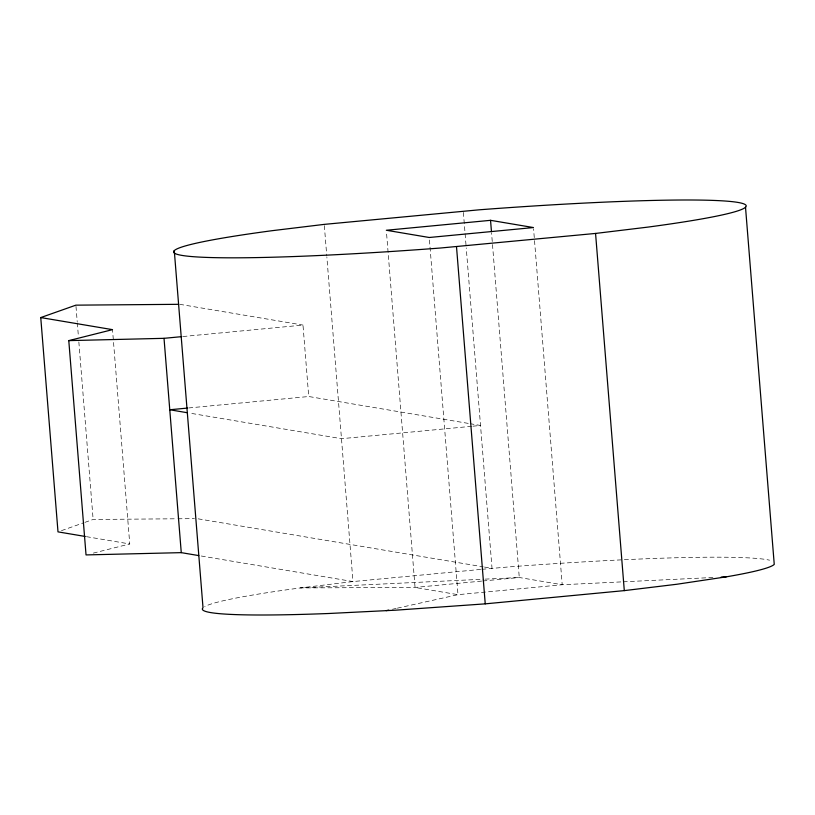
<?xml version="1.0" encoding="UTF-8"?>
<svg xmlns="http://www.w3.org/2000/svg" width="815" height="815" viewBox="0 0 815 815"><rect width="100%" height="100%" fill="white"/><g stroke="black" fill="none" stroke-linecap="round" stroke-linejoin="round"><path stroke-width="0.61" stroke-dasharray="4.08 3.06" d="M61.502 530.626L83.762 522.772M84.933 522.354L93.134 519.461L176.692 518.788M93.317 553.1L129.748 543.962L112.511 329.647M392.423 609.274L396.141 608.438M397.374 608.163L457.989 594.675L562.207 584.742L621.967 581.869M182.968 336.524L302.986 325.083L308.732 396.518L469.246 423.555M188.723 407.958L308.732 396.518M471.681 426.306L341.475 438.694L189.824 413.144M472.945 426.184L480.534 425.461L470.5 423.769M480.646 569.42L352.977 581.564L300.49 587.91A287.206 17.533 -4.6 0 0 204.708 606.594M481.91 569.298L508.173 566.975A287.206 17.533 -4.6 0 1 769.574 560.19M481.614 581.095L415.059 587.442L300.49 587.91L483.865 579.19M482.867 580.983L519.277 577.509L562.207 584.742L533.57 228.821M623.231 581.808L713.502 577.468M485.139 579.129L519.277 577.509L491.567 232.988M177.965 518.778L194.418 518.646M179.708 304.311L302.986 325.083M198.208 518.839L483.234 566.853M484.487 567.067L492.026 568.33L466.241 247.923M86.451 536.667L129.748 543.962M201.315 556.013L352.977 581.564L326.886 257.357M463.389 212.42L466.139 246.66M429.454 240.028L457.989 594.675L415.059 587.442L386.524 232.795M324.339 225.653L326.784 256.083M75.989 306.42L77.211 321.64M77.313 322.903L78.342 335.586M78.851 341.923L93.134 519.461"/><path stroke-width="1.22" d="M85.208 536.453L57.997 531.869L40.75 317.565L75.887 305.156L178.444 304.321M198.809 555.596L181.266 552.641L86.033 554.923L68.786 340.619L112.511 329.647L40.75 317.565M386.239 610.649L388.714 610.099M745.511 207.214L774.25 564.398A287.206 17.533 -4.6 0 1 726.216 576.857L676.776 584.263L624.3 590.62L485.241 603.854L395.835 610.17L328.903 613.491A287.206 17.533 -4.6 0 1 203.017 607.786L174.278 250.602M595.561 233.436L648.037 227.09A287.206 17.533 -4.6 0 0 731.249 201.55A287.206 17.533 -4.6 0 0 479.434 209.791L324.238 224.38L271.752 230.737A287.206 17.533 -4.6 0 0 188.55 256.267A287.206 17.533 -4.6 0 0 440.355 248.025L595.561 233.436L624.3 590.62M490.548 220.325L386.32 230.258L429.25 237.491L533.468 227.558L490.548 220.325L491.465 231.725M68.786 340.619L164.019 338.327L181.704 336.646M187.46 408.081L169.775 409.762L187.318 412.726M721.132 577.101L726.216 576.857M456.502 246.67L485.241 603.854M164.019 338.327L181.266 552.641"/></g></svg>
